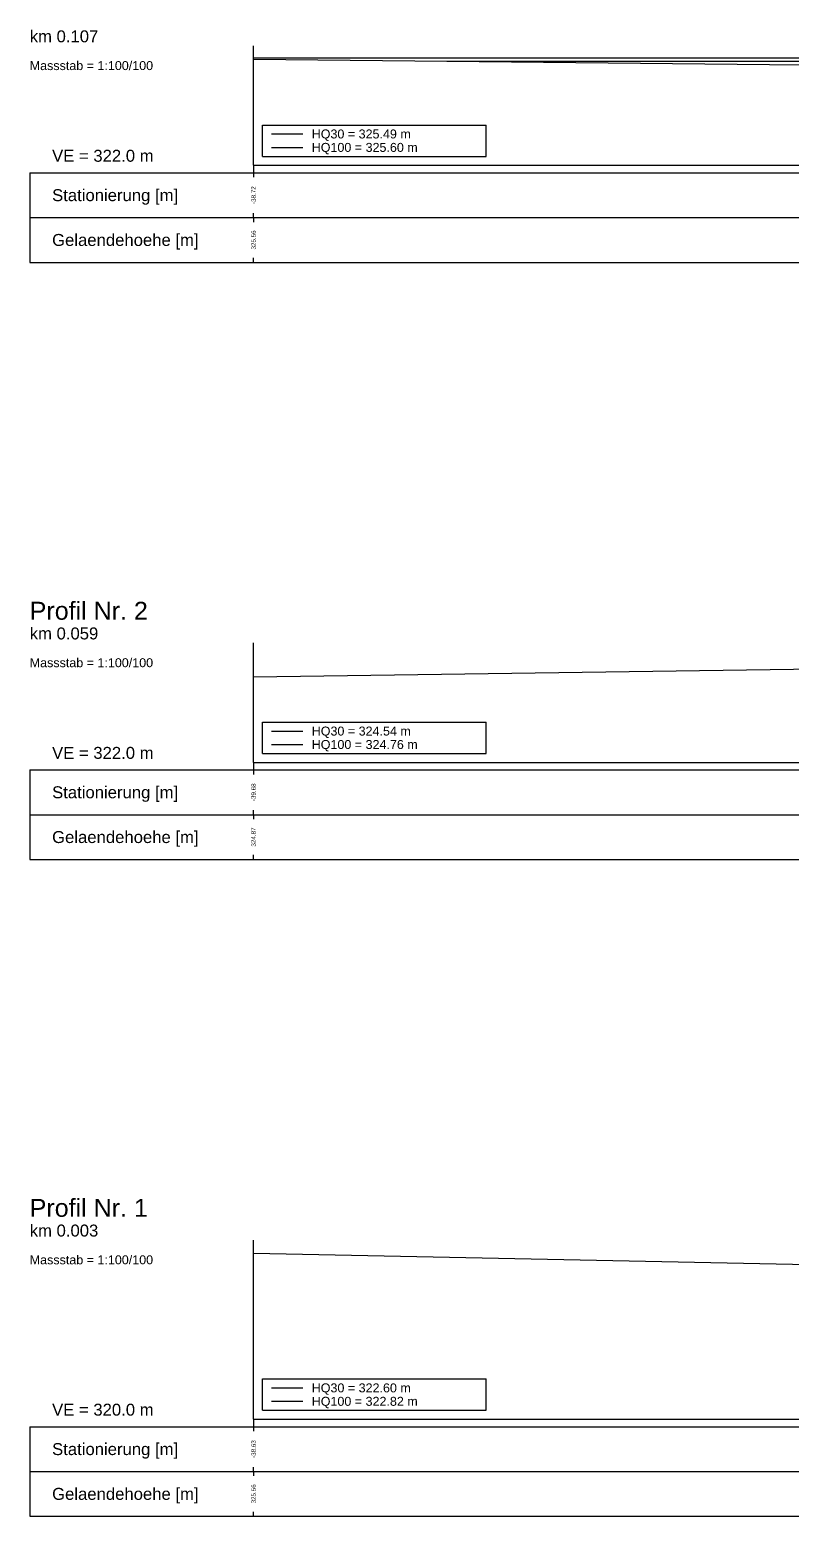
# Model space of a CAD drawing. Header units: millimetres. Extents: x -8 to 79, y -83 to 317.
# Drawn here: x -7.5 to 18.05, y -83.25 to -33.46 of the extents above; entities that cross this region are included whole.
import ezdxf
from ezdxf.enums import TextEntityAlignment as Align

# ---------------------------------------------------------------- set-up
doc = ezdxf.new("R2010")
doc.units = ezdxf.units.MM
doc.styles.get("Standard").update_dxf_attribs({"font": 'arial.ttf'})

msp = doc.modelspace()

# ---------------------------------------------------------------- linework, layer by layer
at = {"layer": 'band'}
for p, q in [((0, -38.25), (0, -38.4)), ((0, -39.75), (0, -39.6)), ((0, -39.75), (0, -39.9)), ((0, -41.25), (0, -41.1)), ((0, -58.25), (0, -58.4)), ((0, -59.75), (0, -59.6)), ((0, -59.75), (0, -59.9)), ((0, -61.25), (0, -61.1)), ((0, -80.25), (0, -80.4)), ((0, -81.75), (0, -81.6)), ((0, -81.75), (0, -81.9)), ((0, -83.25), (0, -83.1))]:
    msp.add_line(p, q, dxfattribs=at)
at = {"layer": 'frame'}
for p, q in [((0, -38), (0, -34)), ((0.3, -37.7), (0.3, -36.65)), ((0.3, -36.65), (7.8, -36.65)), ((7.8, -37.7), (7.8, -36.65)), ((0.3, -37.7), (7.8, -37.7)), ((-7.5, -38.25), (72.45, -38.25)), ((-7.5, -38.25), (-7.5, -39.75)), ((0, -38), (72.45, -38)), ((-7.5, -39.75), (72.45, -39.75)), ((-7.5, -39.75), (-7.5, -41.25)), ((-7.5, -41.25), (72.45, -41.25)), ((0, -58), (0, -54)), ((0.3, -57.7), (0.3, -56.65)), ((0.3, -56.65), (7.8, -56.65)), ((7.8, -57.7), (7.8, -56.65)), ((0.3, -57.7), (7.8, -57.7)), ((-7.5, -58.25), (71.823, -58.25)), ((-7.5, -58.25), (-7.5, -59.75)), ((0, -58), (71.823, -58)), ((-7.5, -59.75), (71.823, -59.75)), ((-7.5, -59.75), (-7.5, -61.25)), ((-7.5, -61.25), (71.823, -61.25)), ((0, -80), (0, -74)), ((0.3, -79.7), (0.3, -78.65)), ((0.3, -78.65), (7.8, -78.65)), ((7.8, -79.7), (7.8, -78.65)), ((0, -80), (78.553, -80)), ((0.3, -79.7), (7.8, -79.7)), ((-7.5, -80.25), (78.553, -80.25)), ((-7.5, -80.25), (-7.5, -81.75)), ((-7.5, -81.75), (78.553, -81.75)), ((-7.5, -81.75), (-7.5, -83.25)), ((-7.5, -83.25), (78.553, -83.25))]:
    msp.add_line(p, q, dxfattribs=at)
at = {"layer": 'HQ100', "color": 3}
for p, q in [((0, -34.401), (72.45, -34.401)), ((0.6, -37.4), (1.65, -37.4)), ((0.6, -57.4), (1.65, -57.4)), ((0.6, -79.4), (1.65, -79.4))]:
    msp.add_line(p, q, dxfattribs=at)
at = {"layer": 'HQ30', "color": 2}
for p, q in [((6.491, -34.507), (42.603, -34.507)), ((0.6, -36.95), (1.65, -36.95)), ((0.6, -56.95), (1.65, -56.95)), ((0.6, -78.95), (1.65, -78.95))]:
    msp.add_line(p, q, dxfattribs=at)
at = {"layer": 'marker', "color": 253}
for p, q in [((0, -38), (0, -38.25)), ((0, -58), (0, -58.25)), ((0, -80), (0, -80.25))]:
    msp.add_line(p, q, dxfattribs=at)
at = {"layer": 'profile'}
for points in [[(0, -34.44), (27.006, -34.72), (33.415, -34.71), (35.027, -34.61), (36.135, -34.59), (37.232, -34.93), (37.696, -35.7), (38.229, -36.01), (38.359, -36.09), (38.712, -36.11), (38.983, -36.09), (39.044, -36.04), (39.749, -35.63), (40.222, -35.1), (41.199, -34.64), (41.903, -34.57), (43.131, -34.46), (46.286, -34.63), (50.986, -34.75), (72.45, -34.67)], [(0, -55.13), (21.245, -54.83), (34.387, -54.99), (36.097, -55.01), (37.888, -55.79), (38.886, -56.58), (39.263, -56.69), (39.68, -56.75), (40.484, -56.58), (42.448, -55.44), (44.199, -54.91), (46.388, -54.75), (57.792, -55.07), (71.823, -55)], [(0, -74.44), (32.294, -75.1), (33.508, -76.01), (35.351, -77.76), (38.106, -78.6), (38.86, -78.73), (39.853, -78.46), (41.238, -77.53), (43, -75.85), (48.059, -75.26), (53.656, -74.91), (57.072, -74.72), (78.553, -74.62)]]:
    msp.add_lwpolyline(points, dxfattribs=at)

# ---------------------------------------------------------------- texts
for s, height, p in [('km 0.107', 0.4, (-7.5, -34)), ('Massstab = 1:100/100', 0.3, (-7.5, -34.9)), ('VE = 322.0 m', 0.4, (-6.75, -38)), ('Profil Nr. 2', 0.6, (-7.5, -53.4)), ('km 0.059', 0.4, (-7.5, -54)), ('Massstab = 1:100/100', 0.3, (-7.5, -54.9)), ('VE = 322.0 m', 0.4, (-6.75, -58)), ('Profil Nr. 1', 0.6, (-7.5, -73.4)), ('km 0.003', 0.4, (-7.5, -74)), ('Massstab = 1:100/100', 0.3, (-7.5, -74.9)), ('VE = 320.0 m', 0.4, (-6.75, -80))]:
    msp.add_text(s, height=height).set_placement(p, align=Align.BOTTOM_LEFT)
for s, height, p in [('HQ30 = 325.49 m', 0.3, (1.95, -36.95)), ('HQ100 = 325.60 m', 0.3, (1.95, -37.4)), ('Stationierung [m]', 0.4, (-6.75, -39)), ('Gelaendehoehe [m]', 0.4, (-6.75, -40.5)), ('HQ30 = 324.54 m', 0.3, (1.95, -56.95)), ('HQ100 = 324.76 m', 0.3, (1.95, -57.4)), ('Stationierung [m]', 0.4, (-6.75, -59)), ('Gelaendehoehe [m]', 0.4, (-6.75, -60.5)), ('HQ30 = 322.60 m', 0.3, (1.95, -78.95)), ('HQ100 = 322.82 m', 0.3, (1.95, -79.4)), ('Stationierung [m]', 0.4, (-6.75, -81)), ('Gelaendehoehe [m]', 0.4, (-6.75, -82.5))]:
    msp.add_text(s, height=height).set_placement(p, align=Align.MIDDLE_LEFT)
for s, p in [('-38.72', (0, -39)), ('325.56', (0, -40.5)), ('-39.68', (0, -59)), ('324.87', (0, -60.5)), ('-38.63', (0, -81)), ('325.56', (0, -82.5))]:
    msp.add_text(s, height=0.15, rotation=90).set_placement(p, align=Align.MIDDLE)

doc.saveas('drawing.dxf')
